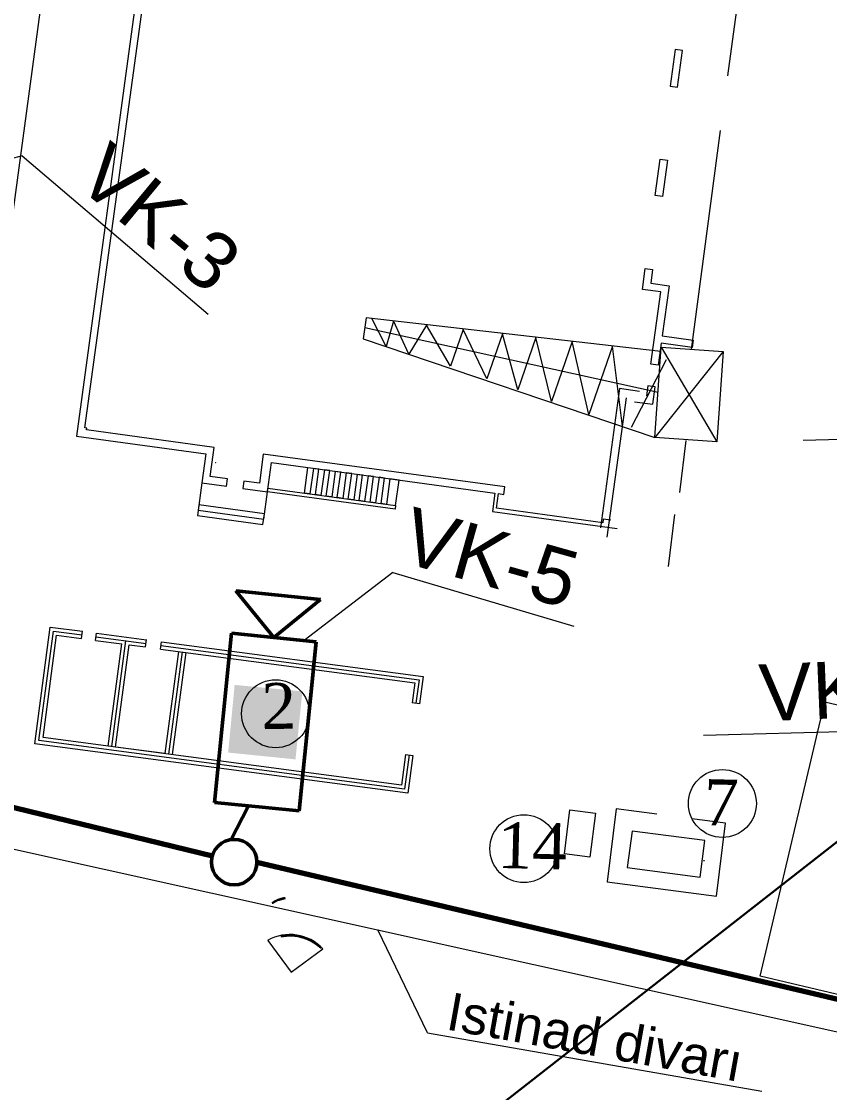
# Model space of a CAD drawing. Header units: feet. Extents: x 3381 to 682707, y 675186 to 4374675.
# Drawn here: x 680635.7 to 680679.6, y 4372491.9 to 4372550.1 of the extents above; entities that cross this region are included whole.
import ezdxf

# ---------------------------------------------------------------- set-up
doc = ezdxf.new("R2010")
doc.units = ezdxf.units.FT
doc.header["$MEASUREMENT"] = 0
doc.header["$PDMODE"] = 34
doc.header["$PDSIZE"] = 0.01
for name, pattern in [('ACAD_ISO02W100', [15, 12, -3]), ('DASHEDX2', [38.1, 25.4, -12.7]), ('DUZ', [0])]:
    doc.linetypes.add(name, pattern=pattern)
doc.layers.get('0').update_dxf_attribs({"linetype": 'CONTINUOUS'})
doc.layers.get('Defpoints').update_dxf_attribs({"linetype": 'CONTINUOUS'})
for name, color, linetype in [('0_Point_Point', 7, 'CONTINUOUS'), ('Layer8', 7, 'CONTINUOUS'), ('ramka', 7, 'CONTINUOUS')]:
    doc.layers.add(name, color=color, linetype=linetype)
doc.layers.add('_cp_basic_Shtamp_0.5', color=7, linetype='CONTINUOUS', lineweight=50)
doc.styles.add('ARİAL', font='arial.ttf')
doc.styles.get("Standard").update_dxf_attribs({"font": 'arial.ttf', "height": 1.5})
doc.styles.add('style5', font='arialazlat.ttf', dxfattribs={"height": 400})
doc.linetypes.add('FENCELINE2', pattern='A,6.35,-2.54,[132,ltypeshp.shx,S=2.54,R=0,X=-2.54,Y=0],-2.54,25.4', length=36.83)
doc.dimstyles.new('ISO-25', dxfattribs={"dimtxt": 1.5, "dimasz": 1, "dimexe": 1.25, "dimexo": 0.625, "dimtad": 1, "dimtxsty": 'Standard', "dimblk": 'OBLIQUE', "dimcen": 2.5, "dimadec": 0, "dimazin": 0, "dimtfac": 1, "dimtmove": 0, "dimatfit": 3, "dimldrblk": 'OBLIQUE', "dimfxl": 1, "dimarcsym": 0})

# ---------------------------------------------------------------- blocks, each defined once
blk = doc.blocks.new('_Oblique')
at = {"color": 0, "linetype": 'ByBlock', "lineweight": -2}
blk.add_line((-0.5, -0.5), (0.5, 0.5), dxfattribs=at)
blk = doc.blocks.new('*D23')
at = {"color": 0, "lineweight": -2, "transparency": 16777216}
for p, q in [((680595.989, 4372503.336), (680594.478, 4372498.372)), ((680594.842, 4372499.568), (680686.842, 4372471.568)), ((680687.989, 4372475.336), (680686.478, 4372470.372))]:
    blk.add_line(p, q, dxfattribs=at)
at = {"layer": 'Defpoints', "color": 0, "lineweight": 30, "transparency": 16777216}
for p in [(680596.171, 4372503.934), (680688.171, 4372475.934), (680686.842, 4372471.568)]:
    blk.add_point(p, dxfattribs=at)
at = {"color": 0, "lineweight": -2, "transparency": 16777216}
for p, rotation in [((680594.842, 4372499.568), 163.072486935853), ((680686.842, 4372471.568), 343.072486935853)]:
    blk.add_blockref('_Oblique', p, dxfattribs=dict(at, rotation=rotation))
at = {"color": 0, "lineweight": 9, "transparency": 16777216, "insert": (680641.286, 4372487.028), "char_height": 1.5, "attachment_point": 5, "rotation": 343.07249}
blk.add_mtext('96,17', dxfattribs=at)
blk = doc.blocks.new('*D26')
at = {"color": 0, "lineweight": -2, "transparency": 16777216}
for p, q in [((680638.614, 4372588.219), (680633.553, 4372590.81)), ((680634.665, 4372590.24), (680591.665, 4372506.24)), ((680595.614, 4372504.219), (680590.553, 4372506.81))]:
    blk.add_line(p, q, dxfattribs=at)
at = {"layer": 'Defpoints', "color": 0, "lineweight": 30, "transparency": 16777216}
for p in [(680639.171, 4372587.934), (680591.665, 4372506.24), (680596.171, 4372503.934)]:
    blk.add_point(p, dxfattribs=at)
at = {"color": 0, "lineweight": -2, "transparency": 16777216}
for p, rotation in [((680634.665, 4372590.24), 62.89187712919826), ((680591.665, 4372506.24), 242.8918771291982)]:
    blk.add_blockref('_Oblique', p, dxfattribs=dict(at, rotation=rotation))
at = {"color": 0, "lineweight": 9, "transparency": 16777216, "insert": (680611.807, 4372548.936), "char_height": 1.5, "attachment_point": 5, "rotation": 62.89188}
blk.add_mtext('94,37', dxfattribs=at)
blk = doc.blocks.new('V-V2')
at = {"ltscale": 0.5}
for color, points in [(3, [(750.4, 202.2), (550.4, 201.2), (550.4, 1.2), (750.4, 2.2)]), (2, [(950.4, 203.1), (750.4, 202.2), (750.4, 2.2), (951.4, 3.1)]), (5, [(750.4, 2.2), (550.4, 1.2), (550.3, -196.8), (750.3, -196.8)]), (7, [(951.4, 3.1), (750.4, 2.2), (750.3, -196.8), (952.3, -196.9)])]:
    blk.add_hatch(color=color, dxfattribs=at).paths.add_polyline_path(points)
for p, q in [((251.2, -48.8), (251.2, 251.2)), ((251.2, 251.2), (1251.2, 251.2)), ((1251.2, 251.2), (1251.2, -248.8)), ((1251.2, 1.2), (1501.2, 251.2)), ((1501.2, 251.2), (1501.2, -248.8)), ((1501.2, -248.8), (1251.2, 1.2)), ((251.2, -248.8), (251.2, -48.8)), ((1251.2, -248.8), (251.2, -248.8))]:
    blk.add_line(p, q)

msp = doc.modelspace()

# ---------------------------------------------------------------- linework, layer by layer
at = {"color": 1, "lineweight": 30}
msp.add_line((681011.761, 4372765.234), (680448.768, 4372324.606), dxfattribs=at)
at = {"color": 7, "lineweight": 9}
for p, q in [((680644.552, 4372570.817), (680638.652, 4372527.618)), ((680639.116, 4372528.06), (680644.88, 4372570.268)), ((680671.193, 4372548.618), (680670.921, 4372546.627)), ((680671.589, 4372548.564), (680671.193, 4372548.618)), ((680671.317, 4372546.572), (680671.589, 4372548.564)), ((680670.921, 4372546.627), (680671.317, 4372546.572)), ((680670.109, 4372540.682), (680670.38, 4372542.663)), ((680670.38, 4372542.663), (680670.776, 4372542.609)), ((680670.776, 4372542.609), (680670.505, 4372540.628)), ((680670.505, 4372540.628), (680670.109, 4372540.682)), ((680669.412, 4372535.579), (680669.568, 4372536.719)), ((680669.568, 4372536.719), (680669.964, 4372536.664)), ((680669.964, 4372536.664), (680669.858, 4372535.922)), ((680670.403, 4372535.444), (680669.412, 4372535.579)), ((680669.858, 4372535.922), (680670.854, 4372535.786)), ((680670.854, 4372535.786), (680670.482, 4372533.062)), ((680669.869, 4372531.53), (680670.403, 4372535.444)), ((680670.427, 4372532.665), (680670.265, 4372531.476)), ((680672.111, 4372532.435), (680670.427, 4372532.665)), ((680670.482, 4372533.062), (680672.165, 4372532.832)), ((680672.165, 4372532.832), (680672.111, 4372532.435)), ((680670.265, 4372531.476), (680669.869, 4372531.53)), ((680669.706, 4372530.341), (680669.632, 4372529.796)), ((680670.103, 4372530.287), (680669.706, 4372530.341)), ((680668.162, 4372530.194), (680667.126, 4372522.619)), ((680669.25, 4372530.045), (680668.162, 4372530.194)), ((680669.974, 4372529.346), (680670.103, 4372530.287)), ((680667.502, 4372522.124), (680668.536, 4372529.698)), ((680668.983, 4372529.481), (680669.974, 4372529.346)), ((680639.215, 4372528.046), (680639.116, 4372528.06)), ((680639.202, 4372527.947), (680639.215, 4372528.046)), ((680638.652, 4372527.618), (680645.687, 4372526.657)), ((680646.137, 4372527), (680639.202, 4372527.947)), ((680646.083, 4372526.603), (680646.137, 4372527)), ((680645.687, 4372526.657), (680645.47, 4372525.072)), ((680645.922, 4372525.414), (680646.083, 4372526.603)), ((680648.812, 4372526.634), (680648.596, 4372525.049)), ((680661.941, 4372524.849), (680648.812, 4372526.634)), ((680649.037, 4372524.585), (680649.254, 4372526.17)), ((680649.254, 4372526.17), (680661.391, 4372524.513)), ((680651.046, 4372524.513), (680651.235, 4372525.9)), ((680651.532, 4372525.859), (680651.343, 4372524.472)), ((680651.83, 4372525.818), (680651.532, 4372525.859)), ((680651.64, 4372524.431), (680651.83, 4372525.818)), ((680652.127, 4372525.778), (680651.937, 4372524.391)), ((680652.424, 4372525.737), (680652.127, 4372525.778)), ((680652.235, 4372524.35), (680652.424, 4372525.737)), ((680652.721, 4372525.697), (680652.532, 4372524.31)), ((680653.019, 4372525.656), (680652.721, 4372525.697)), ((680646.862, 4372525.286), (680645.922, 4372525.414)), ((680646.808, 4372524.889), (680646.862, 4372525.286)), ((680647.753, 4372525.164), (680647.699, 4372524.768)), ((680648.596, 4372525.049), (680647.753, 4372525.164)), ((680652.829, 4372524.269), (680653.019, 4372525.656)), ((680653.316, 4372525.616), (680653.126, 4372524.228)), ((680653.613, 4372525.575), (680653.316, 4372525.616)), ((680653.424, 4372524.188), (680653.613, 4372525.575)), ((680653.91, 4372525.534), (680653.721, 4372524.147)), ((680654.208, 4372525.494), (680653.91, 4372525.534)), ((680654.018, 4372524.107), (680654.208, 4372525.494)), ((680654.505, 4372525.453), (680654.315, 4372524.066)), ((680654.802, 4372525.413), (680654.505, 4372525.453)), ((680654.613, 4372524.025), (680654.802, 4372525.413)), ((680655.099, 4372525.372), (680654.91, 4372523.985)), ((680655.397, 4372525.331), (680655.099, 4372525.372)), ((680655.207, 4372523.944), (680655.397, 4372525.331)), ((680655.694, 4372525.291), (680655.504, 4372523.904)), ((680656.189, 4372525.223), (680655.694, 4372525.291)), ((680656, 4372523.836), (680656.189, 4372525.223)), ((680645.47, 4372525.072), (680645.227, 4372523.289)), ((680645.47, 4372525.072), (680646.808, 4372524.889)), ((680647.699, 4372524.768), (680649.037, 4372524.585)), ((680648.834, 4372523.099), (680649.037, 4372524.585)), ((680649.037, 4372524.585), (680649.064, 4372524.783)), ((680655.973, 4372523.638), (680649.037, 4372524.585)), ((680649.064, 4372524.783), (680656, 4372523.836)), ((680651.343, 4372524.472), (680651.046, 4372524.513)), ((680661.391, 4372524.513), (680661.256, 4372523.522)), ((680661.886, 4372524.445), (680661.941, 4372524.849)), ((680651.937, 4372524.391), (680651.64, 4372524.431)), ((680652.532, 4372524.31), (680652.235, 4372524.35)), ((680653.126, 4372524.228), (680652.829, 4372524.269)), ((680653.721, 4372524.147), (680653.424, 4372524.188)), ((680654.315, 4372524.066), (680654.018, 4372524.107)), ((680654.91, 4372523.985), (680654.613, 4372524.025)), ((680655.504, 4372523.904), (680655.207, 4372523.944)), ((680661.481, 4372523.693), (680661.589, 4372524.486)), ((680661.589, 4372524.486), (680661.886, 4372524.445)), ((680645.308, 4372523.883), (680645.267, 4372523.586)), ((680645.267, 4372523.586), (680648.834, 4372523.099)), ((680648.875, 4372523.396), (680645.308, 4372523.883)), ((680648.794, 4372522.802), (680648.875, 4372523.396)), ((680656, 4372523.836), (680655.973, 4372523.638)), ((680661.256, 4372523.522), (680668.043, 4372522.595)), ((680667.252, 4372522.905), (680661.481, 4372523.693)), ((680645.227, 4372523.289), (680648.794, 4372522.802)), ((680667.279, 4372523.103), (680667.252, 4372522.905)), ((680667.7, 4372523.045), (680667.279, 4372523.103))]:
    msp.add_line(p, q, dxfattribs=at)
at = {"color": 1, "linetype": 'ACAD_ISO02W100', "lineweight": 9}
msp.add_line((680672.076, 4372532.326), (680676.571, 4372566.077), dxfattribs=at)
at = {"color": 0, "linetype": 'DUZ', "lineweight": 18}
for p, q in [((680635.703, 4372542.846, -0.341), (680630.849, 4372541.519)), ((680655.845, 4372520.202, -0.341), (680651.023, 4372516.505, -684.469))]:
    msp.add_line(p, q, dxfattribs=at)
at = {"linetype": 'DUZ', "lineweight": 18}
for p, q in [((680635.703, 4372542.846, -0.341), (680645.82, 4372534.241, -0.341)), ((680678.145, 4372527.391, -0.341), (680691.421, 4372527.753, -0.341)), ((680655.845, 4372520.202, -0.341), (680665.692, 4372517.284, -0.341)), ((680672.731, 4372511.354, -0.341), (680686.007, 4372511.715, -0.341))]:
    msp.add_line(p, q, dxfattribs=at)
at = {"color": 1, "lineweight": 9}
for p, q in [((680654.397, 4372534.037), (680654.245, 4372532.907)), ((680670.418, 4372532.203), (680654.397, 4372534.037)), ((680655.479, 4372532.473), (680654.713, 4372534.001)), ((680655.892, 4372533.866), (680655.479, 4372532.473)), ((680656.713, 4372532.057), (680655.889, 4372533.874)), ((680654.327, 4372533.52), (680670.263, 4372529.993)), ((680657.673, 4372533.635), (680656.713, 4372532.057)), ((680658.977, 4372531.408), (680657.673, 4372533.635)), ((680659.674, 4372533.41), (680658.977, 4372531.408)), ((680660.949, 4372530.722), (680659.674, 4372533.41)), ((680654.243, 4372532.89), (680670.091, 4372527.544)), ((680661.8, 4372533.171), (680660.949, 4372530.722)), ((680662.642, 4372530.134), (680661.8, 4372533.171)), ((680663.627, 4372532.966), (680662.642, 4372530.134)), ((680664.471, 4372529.498), (680663.627, 4372532.966)), ((680665.6, 4372532.745), (680664.471, 4372529.498)), ((680666.495, 4372528.794), (680665.6, 4372532.745)), ((680667.783, 4372532.499), (680666.495, 4372528.794)), ((680668.326, 4372528.157), (680667.783, 4372532.499)), ((680673.793, 4372532.205), (680670.091, 4372527.544)), ((680670.435, 4372532.441), (680673.449, 4372527.308)), ((680670.694, 4372531.758), (680668.792, 4372528.08)), ((680600.528, 4372512.885), (680694.717, 4372491.96)), ((680657.74, 4372495.181), (680655.025, 4372500.778)), ((680657.74, 4372495.181), (680675.893, 4372492.023))]:
    msp.add_line(p, q, dxfattribs=at)
at = {"color": 1, "linetype": 'DASHEDX2', "lineweight": 9}
for p, q in [((680671.77, 4372527.37), (680671.416, 4372524.539)), ((680671.154, 4372523.356), (680670.8, 4372520.525))]:
    msp.add_line(p, q, dxfattribs=at)
at = {"color": 7, "linetype": 'DUZ', "lineweight": 9}
for p, q in [((680638.937, 4372516.607), (680638.989, 4372517.004)), ((680639.688, 4372516.507), (680639.74, 4372516.904)), ((680639.714, 4372516.706), (680642.44, 4372516.344)), ((680642.415, 4372516.156), (680642.468, 4372516.552)), ((680643.225, 4372516.038), (680643.271, 4372516.435)), ((680657.305, 4372513.068), (680656.908, 4372513.12)), ((680656.535, 4372510.31), (680656.932, 4372510.257))]:
    msp.add_line(p, q, dxfattribs=at)
at = {"color": 7, "lineweight": 70}
for p, q in [((680606.411, 4372514.413), (680646.042, 4372504.811, -684.469)), ((680648.462, 4372504.464, -684.469), (680689.289, 4372494.814))]:
    msp.add_line(p, q, dxfattribs=at)
at = {"lineweight": 40}
msp.add_line((680647.052, 4372505.647, -684.469), (680648.002, 4372507.524, -684.469), dxfattribs=at)
at = {"color": 36, "linetype": 'DUZ', "lineweight": 9}
for p, q in [((680649.487, 4372502.294), (680649.474, 4372502.387)), ((680649.512, 4372502.308), (680649.499, 4372502.401)), ((680649.542, 4372502.326), (680649.529, 4372502.418)), ((680649.57, 4372502.339), (680649.557, 4372502.431)), ((680649.606, 4372502.351), (680649.604, 4372502.445)), ((680649.636, 4372502.356), (680649.63, 4372502.458)), ((680649.658, 4372502.364), (680649.652, 4372502.466)), ((680649.679, 4372502.366), (680649.669, 4372502.473)), ((680649.694, 4372502.371), (680649.684, 4372502.479)), ((680649.709, 4372502.375), (680649.699, 4372502.483)), ((680649.727, 4372502.381), (680649.717, 4372502.489)), ((680649.746, 4372502.385), (680649.736, 4372502.493)), ((680649.764, 4372502.391), (680649.753, 4372502.499)), ((680649.779, 4372502.397), (680649.768, 4372502.504)), ((680649.796, 4372502.401), (680649.785, 4372502.509)), ((680649.809, 4372502.405), (680649.799, 4372502.513)), ((680649.823, 4372502.408), (680649.813, 4372502.516)), ((680649.837, 4372502.413), (680649.827, 4372502.52)), ((680649.851, 4372502.416), (680649.841, 4372502.523)), ((680649.864, 4372502.419), (680649.854, 4372502.527)), ((680649.88, 4372502.425), (680649.87, 4372502.532)), ((680649.898, 4372502.429), (680649.887, 4372502.536)), ((680649.911, 4372502.432), (680649.901, 4372502.539)), ((680649.931, 4372502.436), (680649.921, 4372502.544)), ((680649.952, 4372502.441), (680649.942, 4372502.549)), ((680649.966, 4372502.444), (680649.956, 4372502.551)), ((680649.983, 4372502.447), (680649.973, 4372502.554)), ((680649.999, 4372502.45), (680649.989, 4372502.558)), ((680649.325, 4372502.192), (680649.312, 4372502.285)), ((680649.352, 4372502.211), (680649.339, 4372502.304)), ((680649.38, 4372502.229), (680649.366, 4372502.321)), ((680649.41, 4372502.247), (680649.397, 4372502.34)), ((680649.435, 4372502.267), (680649.421, 4372502.359)), ((680649.464, 4372502.281), (680649.451, 4372502.373)), ((680649.049, 4372500.207), (680650.321, 4372498.478)), ((680649.807, 4372500.375), (680649.796, 4372500.483)), ((680649.825, 4372500.379), (680649.815, 4372500.487)), ((680649.84, 4372500.381), (680649.83, 4372500.489)), ((680649.854, 4372500.384), (680649.844, 4372500.492)), ((680649.876, 4372500.388), (680649.865, 4372500.495)), ((680649.896, 4372500.392), (680649.886, 4372500.499)), ((680649.917, 4372500.394), (680649.907, 4372500.501)), ((680649.937, 4372500.396), (680649.927, 4372500.504)), ((680649.955, 4372500.398), (680649.945, 4372500.506)), ((680649.974, 4372500.401), (680649.964, 4372500.509)), ((680649.994, 4372500.403), (680649.984, 4372500.511)), ((680650.018, 4372500.407), (680650.008, 4372500.515)), ((680650.039, 4372500.408), (680650.029, 4372500.516)), ((680650.056, 4372500.409), (680650.046, 4372500.517)), ((680650.073, 4372500.411), (680650.063, 4372500.519)), ((680650.089, 4372500.412), (680650.079, 4372500.52)), ((680650.106, 4372500.413), (680650.096, 4372500.521)), ((680650.122, 4372500.415), (680650.111, 4372500.523)), ((680650.139, 4372500.416), (680650.129, 4372500.524)), ((680650.157, 4372500.416), (680650.147, 4372500.523)), ((680650.193, 4372500.416), (680650.187, 4372500.518)), ((680650.229, 4372500.428), (680650.223, 4372500.53)), ((680650.281, 4372500.428), (680650.275, 4372500.53)), ((680650.322, 4372500.433), (680650.316, 4372500.535)), ((680650.358, 4372500.426), (680650.352, 4372500.529)), ((680650.4, 4372500.425), (680650.394, 4372500.527)), ((680650.436, 4372500.424), (680650.43, 4372500.526)), ((680650.474, 4372500.418), (680650.468, 4372500.52)), ((680650.519, 4372500.412), (680650.513, 4372500.514)), ((680650.558, 4372500.407), (680650.552, 4372500.51)), ((680650.607, 4372500.4), (680650.601, 4372500.502)), ((680650.651, 4372500.395), (680650.645, 4372500.498)), ((680650.7, 4372500.386), (680650.694, 4372500.488)), ((680650.755, 4372500.377), (680650.748, 4372500.479)), ((680650.799, 4372500.367), (680650.793, 4372500.469)), ((680650.839, 4372500.355), (680650.833, 4372500.457)), ((680650.865, 4372500.348), (680650.858, 4372500.45)), ((680650.89, 4372500.342), (680650.884, 4372500.444)), ((680650.91, 4372500.337), (680650.904, 4372500.439)), ((680650.93, 4372500.33), (680650.924, 4372500.432)), ((680650.949, 4372500.325), (680650.943, 4372500.427)), ((680650.971, 4372500.318), (680650.964, 4372500.42)), ((680650.997, 4372500.31), (680650.991, 4372500.412)), ((680651.029, 4372500.302), (680651.023, 4372500.404)), ((680651.055, 4372500.292), (680651.049, 4372500.394)), ((680651.079, 4372500.282), (680651.073, 4372500.385)), ((680651.106, 4372500.275), (680651.099, 4372500.377)), ((680651.135, 4372500.263), (680651.129, 4372500.366)), ((680651.161, 4372500.253), (680651.155, 4372500.355)), ((680651.191, 4372500.241), (680651.185, 4372500.343)), ((680651.216, 4372500.23), (680651.209, 4372500.333)), ((680651.242, 4372500.219), (680651.236, 4372500.322)), ((680651.267, 4372500.208), (680651.261, 4372500.311)), ((680651.289, 4372500.197), (680651.283, 4372500.299)), ((680651.311, 4372500.189), (680651.305, 4372500.291)), ((680651.339, 4372500.175), (680651.333, 4372500.277)), ((680651.364, 4372500.162), (680651.358, 4372500.264)), ((680651.387, 4372500.152), (680651.381, 4372500.254)), ((680651.411, 4372500.139), (680651.405, 4372500.242)), ((680651.437, 4372500.124), (680651.431, 4372500.226)), ((680651.457, 4372500.113), (680651.451, 4372500.215)), ((680651.479, 4372500.101), (680651.472, 4372500.203)), ((680651.5, 4372500.088), (680651.493, 4372500.19)), ((680651.523, 4372500.076), (680651.517, 4372500.178)), ((680651.545, 4372500.062), (680651.539, 4372500.164)), ((680651.571, 4372500.044), (680651.565, 4372500.146)), ((680651.603, 4372500.023), (680651.597, 4372500.126)), ((680651.629, 4372500.006), (680651.623, 4372500.108)), ((680651.659, 4372499.987), (680651.653, 4372500.089)), ((680651.686, 4372499.965), (680651.68, 4372500.067)), ((680651.711, 4372499.949), (680651.705, 4372500.052)), ((680650.321, 4372498.478), (680652.046, 4372499.749)), ((680651.736, 4372499.931), (680651.73, 4372500.033)), ((680651.764, 4372499.903), (680651.758, 4372500.005)), ((680651.792, 4372499.882), (680651.786, 4372499.984)), ((680651.824, 4372499.861), (680651.818, 4372499.964)), ((680651.856, 4372499.835), (680651.85, 4372499.935)), ((680651.891, 4372499.808), (680651.885, 4372499.906)), ((680651.928, 4372499.769), (680651.922, 4372499.872))]:
    msp.add_line(p, q, dxfattribs=at)
at = {"color": 7, "lineweight": 9}
msp.add_lwpolyline([(680626.307, 4372518.816), (680634.272, 4372577.925), (680640.235, 4372577.12), (680632.254, 4372518.019)], dxfattribs=at)
at = {"color": 1, "linetype": 'DUZ', "lineweight": 9}
msp.add_lwpolyline([(680673.793, 4372532.205), (680673.449, 4372527.308), (680670.091, 4372527.544), (680670.435, 4372532.441)], close=True, dxfattribs=at)
at = {"color": 7, "linetype": 'DUZ', "lineweight": 9}
for points in [[(680656.932, 4372510.257), (680656.659, 4372508.203), (680636.393, 4372510.892), (680637.234, 4372517.236), (680638.989, 4372517.004)], [(680656.734, 4372510.284), (680656.487, 4372508.427), (680636.617, 4372511.064), (680637.406, 4372517.012), (680638.963, 4372516.805)], [(680656.535, 4372510.31), (680656.315, 4372508.652), (680636.842, 4372511.236), (680637.578, 4372516.787), (680638.937, 4372516.607)], [(680639.688, 4372516.507), (680641.118, 4372516.318)], [(680639.714, 4372516.706), (680642.44, 4372516.344)], [(680639.74, 4372516.904), (680642.467, 4372516.542)], [(680640.579, 4372510.74), (680641.342, 4372516.49)], [(680643.271, 4372516.435), (680657.501, 4372514.547), (680657.305, 4372513.068)], [(680643.271, 4372516.435), (680657.501, 4372514.547), (680657.305, 4372513.068)], [(680640.381, 4372510.766), (680641.118, 4372516.318)], [(680644.202, 4372515.908), (680643.466, 4372510.357), (680640.779, 4372510.714), (680641.516, 4372516.275), (680642.415, 4372516.156)], [(680643.225, 4372516.038), (680657.052, 4372514.203), (680656.908, 4372513.12)], [(680643.248, 4372516.237), (680657.277, 4372514.375), (680657.107, 4372513.094)], [(680644.4, 4372515.882), (680643.663, 4372510.331)], [(680644.598, 4372515.856), (680643.862, 4372510.304)]]:
    msp.add_lwpolyline(points, dxfattribs=at)
at = {"color": 7, "lineweight": 9}
msp.add_lwpolyline([(680679.327, 4372513.166), (680697.085, 4372508.975), (680693.565, 4372494.065), (680675.808, 4372498.257)], close=True, dxfattribs=at)
at = {"color": 7, "linetype": 'DUZ', "lineweight": 9, "ltscale": 0.5, "flags": 128}
msp.add_lwpolyline([(680666.854, 4372507.113), (680666.555, 4372504.724), (680665.168, 4372504.909), (680665.466, 4372507.298)], close=True, dxfattribs=at)
at = {"color": 7, "linetype": 'FENCELINE2', "lineweight": 9, "ltscale": 0.05, "elevation": 688, "flags": 128}
msp.add_lwpolyline([(680670.197, 4372507.07), (680667.975, 4372507.366), (680667.487, 4372503.386), (680673.436, 4372502.607), (680673.926, 4372506.573), (680672.094, 4372506.817)], dxfattribs=at)
at = {"color": 7, "linetype": 'DUZ', "lineweight": 9, "ltscale": 0.5, "elevation": 688, "flags": 128}
msp.add_lwpolyline([(680672.81, 4372505.629), (680668.844, 4372506.148), (680668.585, 4372504.165), (680672.551, 4372503.646)], close=True, dxfattribs=at)
at = {"color": 7, "linetype": 'DUZ', "lineweight": 9}
for centre in [(680649.476, 4372512.525, -2812.813), (680673.754, 4372507.647, 8453.466), (680662.967, 4372505.192, 9660.188)]:
    msp.add_circle(centre, 1.846, dxfattribs=at)
at = {"color": 1, "linetype": 'DUZ', "lineweight": 50}
msp.add_circle((680647.227, 4372504.464, -684.469), 1.235, dxfattribs=at)
at = {"color": 36, "linetype": 'DUZ', "lineweight": 9}
msp.add_arc((680650.254, 4372498.071), 2.455, 43.11807, 119.46073, dxfattribs=at)
at = {"linetype": 'Continuous', "lineweight": 9}
for points, knots in [([(680652.9, 4372689.374), (680648.96, 4372685.611), (680648.432, 4372685.56), (680646.843, 4372685.4), (680645.779, 4372685.284), (680642.828, 4372684.877), (680640.95, 4372684.523), (680638.173, 4372683.645), (680637.221, 4372683.274), (680635.731, 4372682.536), (680635.171, 4372682.22), (680634.01, 4372681.465), (680633.422, 4372681.018), (680632.307, 4372680.069), (680631.778, 4372679.565), (680630.535, 4372678.294), (680629.845, 4372677.507), (680628.735, 4372676.189), (680628.301, 4372675.659), (680627.444, 4372674.613), (680627.019, 4372674.092), (680625.753, 4372672.537), (680624.92, 4372671.509), (680622.441, 4372668.441), (680620.814, 4372666.418), (680617.905, 4372662.823), (680616.628, 4372661.252), (680614.593, 4372658.774), (680613.851, 4372657.876), (680612.418, 4372656.155), (680611.729, 4372655.332), (680610.501, 4372653.878), (680609.967, 4372653.249), (680608.598, 4372651.648), (680607.724, 4372650.642), (680606.293, 4372648.701), (680605.706, 4372647.791), (680604.94, 4372646.138), (680604.692, 4372645.434), (680604.458, 4372644.312), (680604.404, 4372643.918), (680604.356, 4372643.124), (680604.361, 4372642.729), (680604.48, 4372641.129), (680604.796, 4372639.956), (680605.508, 4372638.112), (680605.844, 4372637.405), (680606.57, 4372636.069), (680606.961, 4372635.437), (680608.249, 4372633.514), (680609.197, 4372632.321), (680610.661, 4372630.387), (680611.212, 4372629.636), (680612.213, 4372628.105), (680612.66, 4372627.328), (680613.33, 4372625.858), (680613.572, 4372625.171), (680613.917, 4372623.735), (680614.022, 4372622.994), (680614.1, 4372621.396), (680614.053, 4372620.542), (680613.789, 4372618.862), (680613.573, 4372618.032), (680612.777, 4372615.798), (680612.045, 4372614.445), (680610.573, 4372612.298), (680609.919, 4372611.47), (680608.528, 4372609.862), (680607.789, 4372609.079), (680606.287, 4372607.527), (680605.526, 4372606.758), (680604.203, 4372605.373), (680603.639, 4372604.765), (680602.544, 4372603.513), (680602.016, 4372602.874), (680600.476, 4372600.927), (680599.511, 4372599.59), (680597.812, 4372597.126), (680597.064, 4372596.005), (680595.595, 4372593.736), (680594.876, 4372592.59), (680592.775, 4372589.115), (680591.448, 4372586.752), (680589.053, 4372582.063), (680587.973, 4372579.742), (680586.31, 4372575.717), (680585.673, 4372574.034), (680584.515, 4372570.628), (680583.993, 4372568.911), (680582.979, 4372565.283), (680582.497, 4372563.37), (680581.714, 4372560.077), (680581.398, 4372558.7), (680580.785, 4372555.936), (680580.49, 4372554.548), (680580.065, 4372552.375), (680579.92, 4372551.6), (680579.681, 4372550.2), (680579.586, 4372549.581), (680579.346, 4372547.617), (680579.27, 4372546.273), (680579.273, 4372543.257), (680579.394, 4372541.585), (680579.834, 4372538.293), (680580.15, 4372536.674), (680580.79, 4372533.958), (680581.084, 4372532.85), (680581.649, 4372530.852), (680581.915, 4372529.959), (680582.408, 4372528.345), (680582.634, 4372527.615), (680583.129, 4372526.141), (680583.399, 4372525.401), (680583.854, 4372524.31), (680584.011, 4372523.957), (680584.514, 4372522.903), (680584.875, 4372522.242), (680585.556, 4372520.972), (680585.876, 4372520.363), (680586.274, 4372519.461), (680586.395, 4372519.157), (680586.582, 4372518.603), (680586.653, 4372518.356), (680586.776, 4372517.832), (680586.828, 4372517.559), (680586.962, 4372516.722), (680587.024, 4372516.132), (680584.839, 4372511.718)], [0, 0, 0, 0, 1.504182, 1.504182, 4.512547, 4.512547, 9.897023, 9.897023, 12.795834, 12.795834, 14.604059, 14.604059, 16.662244, 16.662244, 18.72043, 18.72043, 21.69221, 21.69221, 23.690537, 23.690537, 25.688865, 25.688865, 29.68552, 29.68552, 37.678831, 37.678831, 43.858623, 43.858623, 47.338723, 47.338723, 50.479181, 50.479181, 52.843093, 52.843093, 56.452422, 56.452422, 59.343353, 59.343353, 61.301717, 61.301717, 62.310714, 62.310714, 63.319712, 63.319712, 66.426739, 66.426739, 68.50177, 68.50177, 70.576802, 70.576802, 75.092259, 75.092259, 77.984383, 77.984383, 80.876507, 80.876507, 83.368148, 83.368148, 85.859789, 85.859789, 88.693846, 88.693846, 91.527902, 91.527902, 96.504404, 96.504404, 99.813748, 99.813748, 103.123092, 103.123092, 106.359907, 106.359907, 108.778682, 108.778682, 111.197456, 111.197456, 116.035005, 116.035005, 120.025858, 120.025858, 124.016711, 124.016711, 131.998417, 131.998417, 139.538843, 139.538843, 144.840516, 144.840516, 150.142189, 150.142189, 155.992549, 155.992549, 160.212599, 160.212599, 164.43265, 164.43265, 166.77754, 166.77754, 168.584028, 168.584028, 172.423705, 172.423705, 177.221179, 177.221179, 182.018653, 182.018653, 185.384546, 185.384546, 188.140377, 188.140377, 190.397291, 190.397291, 192.654204, 192.654204, 193.73589, 193.73589, 195.899262, 195.899262, 198.062634, 198.062634, 199.190084, 199.190084, 200.13488, 200.13488, 201.079676, 201.079676, 202.923933, 202.923933, 202.923933, 202.923933]), ([(680656.803, 4372682.904), (680649.241, 4372682.624), (680648.712, 4372682.573), (680647.134, 4372682.415), (680646.097, 4372682.3), (680643.296, 4372681.912), (680641.588, 4372681.581), (680639.171, 4372680.813), (680638.363, 4372680.494), (680637.114, 4372679.872), (680636.645, 4372679.604), (680635.496, 4372678.846), (680634.825, 4372678.3), (680633.515, 4372677.076), (680632.878, 4372676.4), (680631.614, 4372674.965), (680630.988, 4372674.205), (680628.841, 4372671.584), (680627.362, 4372669.758), (680624.434, 4372666.133), (680622.985, 4372664.332), (680618.598, 4372658.91), (680615.622, 4372655.268), (680611.902, 4372650.895), (680611.418, 4372650.333), (680610.476, 4372649.223), (680610.02, 4372648.673), (680609.033, 4372647.384), (680608.536, 4372646.649), (680607.849, 4372645.33), (680607.622, 4372644.744), (680607.434, 4372643.904), (680607.395, 4372643.644), (680607.359, 4372643.115), (680607.361, 4372642.839), (680607.445, 4372641.729), (680607.675, 4372640.827), (680608.226, 4372639.4), (680608.471, 4372638.872), (680609.009, 4372637.852), (680609.303, 4372637.357), (680610.386, 4372635.677), (680611.279, 4372634.53), (680612.797, 4372632.539), (680613.41, 4372631.724), (680614.58, 4372629.988), (680615.135, 4372629.07), (680615.882, 4372627.516), (680616.128, 4372626.921), (680616.538, 4372625.686), (680616.699, 4372625.055), (680617.056, 4372623.141), (680617.126, 4372621.835), (680616.955, 4372619.434), (680616.754, 4372618.34), (680616.152, 4372616.229), (680615.751, 4372615.21), (680614.797, 4372613.271), (680614.245, 4372612.35), (680612.865, 4372610.335), (680612.001, 4372609.27), (680610.217, 4372607.264), (680609.296, 4372606.319), (680607.63, 4372604.612), (680606.88, 4372603.846), (680605.704, 4372602.571), (680605.259, 4372602.067), (680604.387, 4372601.032), (680603.961, 4372600.503), (680602.706, 4372598.887), (680601.902, 4372597.77), (680600.375, 4372595.561), (680599.648, 4372594.474), (680598.227, 4372592.285), (680597.532, 4372591.18), (680595.503, 4372587.837), (680594.223, 4372585.569), (680591.846, 4372580.953), (680590.749, 4372578.606), (680589.095, 4372574.603), (680588.479, 4372572.969), (680587.356, 4372569.661), (680586.847, 4372567.984), (680585.85, 4372564.402), (680585.37, 4372562.492), (680584.599, 4372559.239), (680584.293, 4372557.899), (680583.701, 4372555.226), (680583.418, 4372553.891), (680583.003, 4372551.765), (680582.854, 4372550.97), (680582.621, 4372549.582), (680582.532, 4372548.984), (680582.395, 4372547.791), (680582.345, 4372547.191), (680582.25, 4372545.382), (680582.259, 4372544.167), (680582.448, 4372541.034), (680582.729, 4372539.125), (680583.519, 4372535.318), (680584.026, 4372533.419), (680584.772, 4372530.878), (680584.966, 4372530.237), (680585.359, 4372528.959), (680585.556, 4372528.33), (680585.951, 4372527.168), (680586.146, 4372526.631), (680586.498, 4372525.757), (680586.646, 4372525.413), (680586.928, 4372524.806), (680587.059, 4372524.54), (680587.339, 4372523.996), (680587.486, 4372523.721), (680587.937, 4372522.88), (680588.252, 4372522.301), (680588.777, 4372521.229), (680588.994, 4372520.749), (680589.314, 4372519.906), (680589.431, 4372519.553), (680589.628, 4372518.834), (680589.706, 4372518.477), (680589.901, 4372517.418), (680589.977, 4372516.73), (680590.056, 4372515.988), (680590.064, 4372515.907), (680591.798, 4372511.595)], [0, 0, 0, 0, 1.519576, 1.519576, 4.558728, 4.558728, 9.930594, 9.930594, 12.837598, 12.837598, 14.698947, 14.698947, 17.596272, 17.596272, 20.493598, 20.493598, 23.430765, 23.430765, 30.540606, 30.540606, 37.650448, 37.650448, 51.870131, 51.870131, 53.943342, 53.943342, 56.016553, 56.016553, 58.839775, 58.839775, 61.186701, 61.186701, 62.257023, 62.257023, 63.327345, 63.327345, 66.426341, 66.426341, 68.26825, 68.26825, 70.110159, 70.110159, 74.62153, 74.62153, 77.595, 77.595, 80.568471, 80.568471, 82.304355, 82.304355, 84.04024, 84.04024, 87.512009, 87.512009, 90.504027, 90.504027, 93.496045, 93.496045, 96.488063, 96.488063, 100.372173, 100.372173, 104.256283, 104.256283, 107.517701, 107.517701, 109.618427, 109.618427, 111.719153, 111.719153, 115.920605, 115.920605, 119.858792, 119.858792, 123.796978, 123.796978, 131.673352, 131.673352, 139.553481, 139.553481, 144.894421, 144.894421, 150.235361, 150.235361, 156.190392, 156.190392, 160.321983, 160.321983, 164.453574, 164.453574, 166.899961, 166.899961, 168.797126, 168.797126, 170.694291, 170.694291, 174.488621, 174.488621, 180.488906, 180.488906, 186.48919, 186.48919, 188.508696, 188.508696, 190.528201, 190.528201, 192.322947, 192.322947, 193.52533, 193.52533, 194.478712, 194.478712, 195.432094, 195.432094, 197.338858, 197.338858, 198.784376, 198.784376, 199.759029, 199.759029, 200.733681, 200.733681, 202.682985, 202.682985, 202.923933, 202.923933, 202.923933, 202.923933])]:
    msp.add_open_spline(points, degree=3, knots=knots, dxfattribs=at)
at = {"layer": '0_Point_Point', "lineweight": 9}
for p in [(680646.23, 4372526.176, 691.316), (680672.755, 4372504.537, 687.589)]:
    msp.add_point(p, dxfattribs=at)

# ---------------------------------------------------------------- block references
at = {"layer": '_cp_basic_Shtamp_0.5', "lineweight": 18, "xscale": 0.0092387357225419, "yscale": 0.0092387357225419, "zscale": 0.0092387357225419, "rotation": 84.25539694956878}
msp.add_blockref('V-V2', (680648.242, 4372505.168, -684.469), dxfattribs=at)
msp.add_blockref('V-V2', (680648.242, 4372505.168, -684.469), dxfattribs=at)
msp.add_blockref('V-V2', (680648.242, 4372505.168, -684.469), dxfattribs=at)
msp.add_blockref('V-V2', (680648.242, 4372505.168, -684.469), dxfattribs=at)

# ---------------------------------------------------------------- texts
at = {"layer": 'Layer8', "color": 0, "lineweight": 9, "char_height": 2.5, "width": 81.30669, "attachment_point": 7, "style": 'style5'}
for s, insert, rotation in [('{\\fTimes New Roman|b0|i0|c238|p18;2}', (680648.729, 4372511.683, -2812.813), 1.02129), ('{\\fTimes New Roman|b0|i0|c238|p18;7}', (680672.719, 4372506.478, 8453.466), 358.61121), ('{\\fTimes New Roman|b0|i0|c238|p18;14}', (680661.504, 4372504.147, 9660.188), 358.61121)]:
    msp.add_mtext(s, dxfattribs=dict(at, insert=insert, rotation=rotation))
at = {"layer": 'ramka', "color": 7, "linetype": 'DUZ', "lineweight": 18, "ltscale": 0.5, "char_height": 3.0918, "width": 59.68618, "attachment_point": 1, "style": 'ARİAL'}
for s, insert, rotation in [('VK-{\\fArial|b0|i0|c238|p34;3}', (680640.466, 4372543.735), 320.4005), ('VK-{\\fArial|b0|i0|c238|p34;5}', (680656.954, 4372523.799), 344.27476), ('VK-{\\fArial|b0|i0|c238|p34;6}', (680675.68, 4372515.199), 2.34342)]:
    msp.add_mtext(s, dxfattribs=dict(at, insert=insert, rotation=rotation))
at = {"layer": 'ramka', "color": 0, "lineweight": 9, "ltscale": 0.4, "insert": (680659.032, 4372497.399), "char_height": 2.04958, "width": 32.48079, "attachment_point": 1, "rotation": 349.83573}
msp.add_mtext('Istinad {\\fArial|b0|i0|c238|p34;divarı}', dxfattribs=at)

# ---------------------------------------------------------------- dimensions: what is measured, and where the dimension line sits
at = {"color": 7, "lineweight": 9}
for p1, p2, distance, picture, middle in [((680639.171, 4372587.934), (680596.171, 4372503.934), -5.061, '*D26', (680611.807, 4372548.936)), ((680596.171, 4372503.934), (680688.171, 4372475.934), -4.564, '*D23', (680641.286, 4372487.028))]:
    dim = msp.add_aligned_dim(p1=p1, p2=p2, distance=distance, dimstyle='ISO-25', dxfattribs=at)
    dim.commit()
    dim.dimension.update_dxf_attribs({"geometry": picture, "text_midpoint": middle})

doc.saveas('drawing.dxf')
